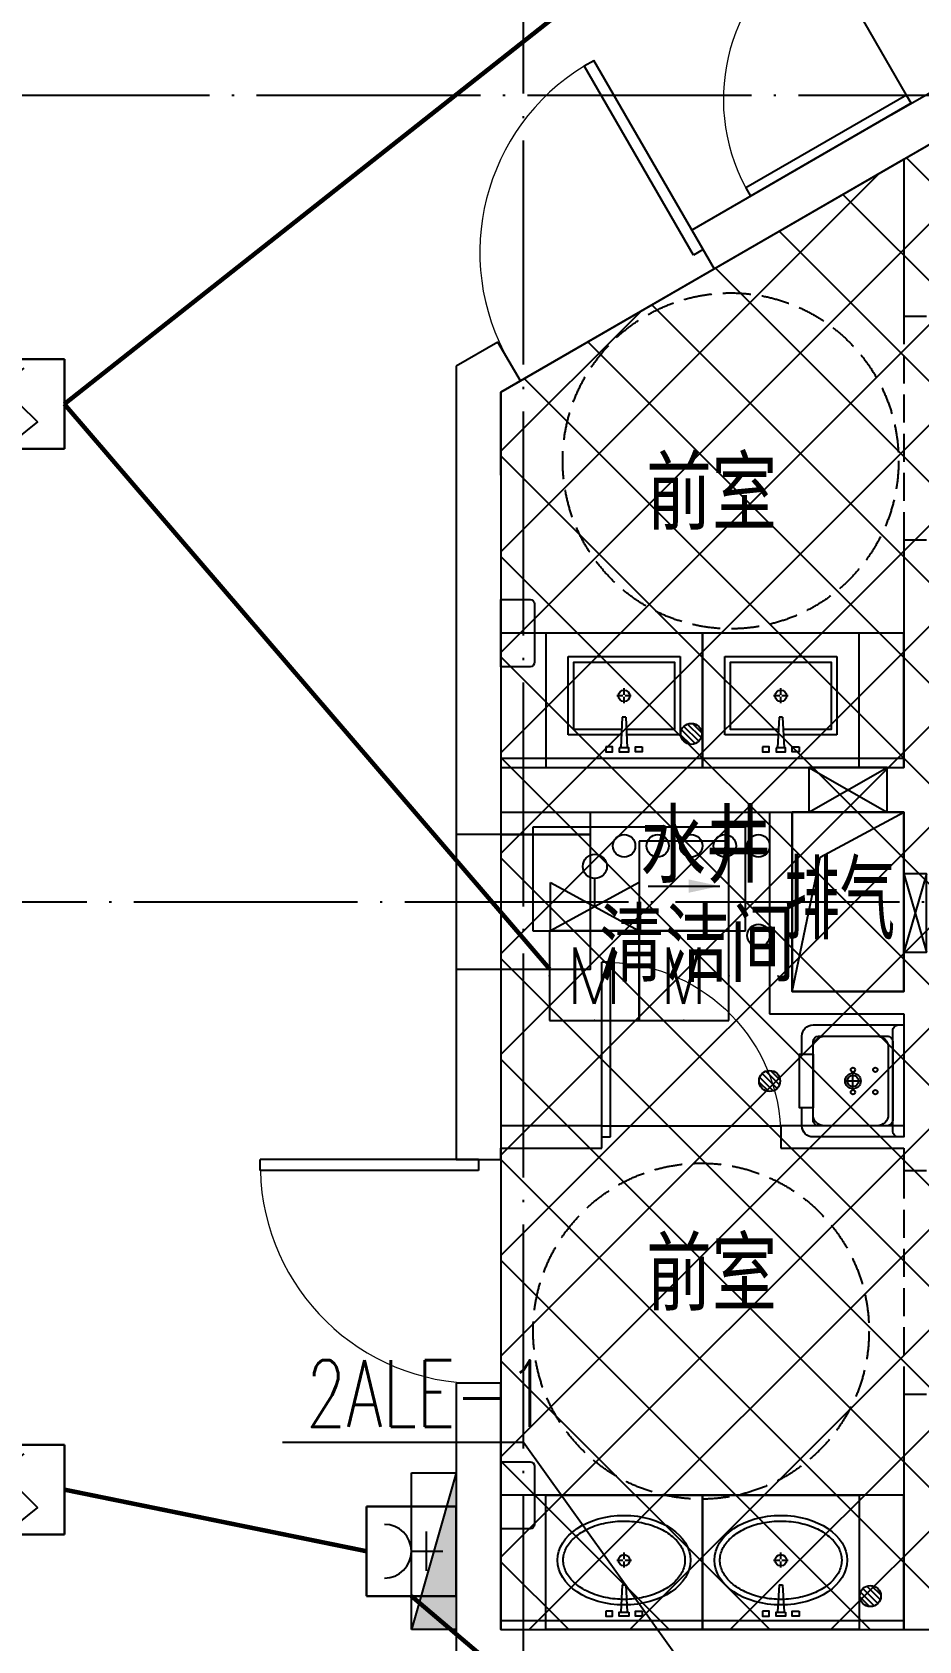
# Model space of a CAD drawing. Extents: x -1262219 to 73468, y -207485 to 163917.
# Drawn here: x -634069 to -630109, y 73500 to 80683 of the extents above; entities that cross this region are included whole.
import ezdxf
from ezdxf.enums import TextEntityAlignment as Align

# ---------------------------------------------------------------- set-up
doc = ezdxf.new("R2010")
doc.units = 0
doc.header["$LTSCALE"] = 500
doc.header["$MEASUREMENT"] = 0
for name, pattern in [('DASH', [0.35, 0.25, -0.1]), ('X-104 13#平面$0$DASH', [0.35, 0.25, -0.1]), ('X-104 13#平面$0$DOTE', [2.4200000000000004, 2, -0.2, 0.02, -0.2])]:
    doc.linetypes.add(name, pattern=pattern)
doc.layers.get('0').update_dxf_attribs({"linetype": 'CONTINUOUS'})
for name, color, linetype in [('DIM-箱柜', 3, 'CONTINUOUS'), ('EQUIP-消防', 3, 'CONTINUOUS'), ('WIRE-消防', 4, 'TG_FS'), ('WIRE-消防电源', 3, 'TG_FC'), ('X-104 13#平面$0$02-TEXT_房间', 7, 'CONTINUOUS'), ('X-104 13#平面$0$02-TEXT_标注', 130, 'CONTINUOUS'), ('X-104 13#平面$0$A-C_窗', 140, 'CONTINUOUS'), ('X-104 13#平面$0$A-C_门', 150, 'CONTINUOUS'), ('X-104 13#平面$0$A-I_卫-洁具', 241, 'CONTINUOUS'), ('X-104 13#平面$0$A-TECH_暖通', 6, 'CONTINUOUS'), ('X-104 13#平面$0$A-TECH_水', 3, 'CONTINUOUS'), ('X-104 13#平面$0$A-TECH_结构', 21, 'CONTINUOUS'), ('X-104 13#平面$0$A_AXIS-轴线', 36, 'X-104 13#平面$0$DOTE'), ('X-104 13#平面$0$A_STR-砌块墙', 121, 'CONTINUOUS'), ('X-104 13#平面$0$A_STR-砼柱', 51, 'CONTINUOUS'), ('X-104 13#平面$0$DOOR_FIRE', 220, 'CONTINUOUS'), ('X-104 13#平面$0$DUCT-加压送风管端线', 2, 'CONTINUOUS'), ('X-104 13#平面$0$VPIPE-中水', 122, 'X-104 13#平面$0$TG_Z'), ('X-104 13#平面$0$VPIPE-喷淋', 6, 'X-104 13#平面$0$TG_ZP'), ('X-104 13#平面$0$VPIPE-废水', 31, 'X-104 13#平面$0$TG_F'), ('X-104 13#平面$0$VPIPE-污水', 2, 'X-104 13#平面$0$TG_W'), ('X-104 13#平面$0$VPIPE-给水', 3, 'X-104 13#平面$0$TG_J'), ('X-104 13#平面$0$VPIPE-通气', 3, 'CONTINUOUS')]:
    doc.layers.add(name, color=color, linetype=linetype)
doc.layers.add('X-104 13#平面$0$04-不打印_辅助线', color=165, linetype='CONTINUOUS', plot=False)
doc.styles.add('_TCH_DIM', font='SIMPLEX', dxfattribs={"bigfont": 'GBCBIG'})
doc.styles.add('_TEL_DIM', font='SIMPLEX', dxfattribs={"width": 0.8, "height": 3.5, "bigfont": 'JD'})
doc.styles.add('TG_LINETYPE', font='SIMPLEX', dxfattribs={"width": 0.8, "height": 3, "bigfont": 'HZTXT'})
doc.styles.add('X-104 13#平面$0$_TCH_SPACE', font='STXIHEI.TTF', dxfattribs={"width": 0.75, "height": 5})
doc.styles.add('X-104 13#平面$0$Standard', font='ros1.shx', dxfattribs={"width": 0.75, "bigfont": 'jd.shx'})
doc.styles.add('X-104 13#平面$0$TG_LINETYPE', font='SIMPLEX', dxfattribs={"width": 0.8, "height": 3, "bigfont": 'HZTXT'})
doc.linetypes.add('TG_FC', pattern='A,2,-0.6,["FC",TG_LINETYPE,S=0.1,R=0,X=-0.5,Y=-0.15],0', length=2.6)
doc.linetypes.add('TG_FS', pattern='A,2,-0.6,["FS",TG_LINETYPE,S=0.1,R=0,X=-0.5,Y=-0.15],0', length=2.6)
doc.linetypes.add('X-104 13#平面$0$TG_F', pattern='A,2,-0.3,["F",X-104 13#平面$0$TG_LINETYPE,S=0.1,R=0,X=-0.23,Y=-0.15],0', length=2.3)
doc.linetypes.add('X-104 13#平面$0$TG_J', pattern='A,2,-0.3,["J",X-104 13#平面$0$TG_LINETYPE,S=0.1,R=0,X=-0.23,Y=-0.15],0', length=2.3)
doc.linetypes.add('X-104 13#平面$0$TG_W', pattern='A,2,-0.3,["W",X-104 13#平面$0$TG_LINETYPE,S=0.1,R=0,X=-0.28,Y=-0.15],0', length=2.3)
doc.linetypes.add('X-104 13#平面$0$TG_Z', pattern='A,2,-0.3,["Z",X-104 13#平面$0$TG_LINETYPE,S=0.1,R=0,X=-0.23,Y=-0.15],0', length=2.3)
doc.linetypes.add('X-104 13#平面$0$TG_ZP', pattern='A,5,-0.6,["ZP",X-104 13#平面$0$TG_LINETYPE,S=0.1,R=0,X=-0.52,Y=-0.15],0', length=5.6)

# ---------------------------------------------------------------- blocks, each defined once
blk = doc.blocks.new('X-104 13#平面$0$jhat')
for p, q in [((-395, -250.0000000000582), (-395, 249.9999999999418)), ((-395, 249.9999999999418), (-44.99999999994179, 249.9999999999418)), ((-44.99999999994179, 249.9999999999418), (-44.99999999994179, 11.73657725605881)), ((-219.9999999999418, 32.25599999987753), (-219.9999999999418, 5.03999999986263)), ((-124.8214514199644, 8.000000000058208), (11.68149024352897, 14.3899337601033)), ((-124.8214514199644, 7.999999999941792), (-124.8214514199644, -8.000000000058208)), ((11.68149024352897, 14.3899337601033), (11.68149024352897, -14.3899337601033)), ((-225.0399999999208, -1.164153218269348e-10), (-253.7679999999236, -1.164153218269348e-10)), ((-219.9999999999418, -5.040000000095461), (-219.9999999999418, -32.76000000012573)), ((-186.7359999999171, -1.164153218269348e-10), (-214.9599999999045, -1.164153218269348e-10)), ((-124.8214514199644, -8.000000000058208), (11.68149024352897, -14.3899337601033)), ((-44.99999999994179, -12.38077738613356), (-44.99999999994179, -250.0000000000582)), ((-44.99999999994179, -250.0000000000582), (-395, -250.0000000000582))]:
    blk.add_line(p, q)
at = {"color": 8}
blk.add_lwpolyline([(-69.99999999994179, -11.06304409715813), (-69.99999999994179, -225.0000000000582), (-370, -225.0000000000582), (-370, 224.9999999999418), (-69.99999999994179, 224.9999999999418), (-69.99999999994179, 10.56628493819153)], dxfattribs=at)
for points in [[(7.191454842337407, 81.35012003820157), (30, 81.35012003820157), (30, 51.35012003820157), (7.191454842337407, 51.35012003820157)], [(11.68149024352897, -21.35012003820157), (30, -21.35012003820157), (30, 21.35012003820157), (11.68149024352897, 21.35012003820157)], [(7.191454842337407, -81.35012003820157), (30, -81.35012003820157), (30, -51.35012003820157), (7.191454842337407, -51.35012003820157)]]:
    blk.add_lwpolyline(points, close=True)
at = {"ltscale": 1000, "const_width": 0.8399999999999999}
blk.add_lwpolyline([(-219.5799999999581, 0.1399999998975545, 0.9999999999999999), (-220.4199999999255, 0.1399999998975545, 0.9999999999999999)], format="xyb", close=True, dxfattribs=at)
blk.add_circle((-219.9999999999418, -1.164153218269348e-10), 25.2)
at = {"layer": 'X-104 13#平面$0$04-不打印_辅助线'}
blk.add_lwpolyline([(100.0000000001164, -350), (100.0000000000582, 350), (-499.9999999999418, 350), (-499.9999999998836, -350)], close=True, dxfattribs=at)
blk = doc.blocks.new('X-104 13#平面$0$轴网')
at = {"layer": 'X-104 13#平面$0$A_AXIS-轴线', "linetype": 'X-104 13#平面$0$DOTE'}
for p, q in [((48500, -7400.98603368341), (48500, 24620.25062679139)), ((60408.42140219617, 18000), (-2925.01551574981, 18000))]:
    blk.add_line(p, q, dxfattribs=at)
blk = doc.blocks.new('X-104 13#平面$0$meae')
for p, q in [((-215.039999999979, 0), (-243.7679999999818, 0)), ((-210, 5.039999999979045), (-210, 32.76000000000931)), ((-176.7359999999753, 0), (-204.9599999999627, 0)), ((-99.54815868195146, 8), (21.68149024352897, 14.3899337600451)), ((-99.54815868195146, -7.999999999941792), (-99.54815868195146, 8)), ((21.68149024352897, -14.3899337601033), (21.68149024352897, 14.3899337600451)), ((-210, -32.25599999999395), (-210, -5.039999999979045)), ((-99.54815868195146, -8.000000000058208), (21.68149024352897, -14.3899337601033))]:
    blk.add_line(p, q)
for points in [[(17.19145484233741, 81.35012003820157), (40, 81.35012003820157), (39.99999999994179, 51.35012003820157), (17.1914548422792, 51.35012003820157)], [(21.68149024352897, 21.35012003820157), (40, 21.35012003820157), (40, -21.35012003820157), (21.68149024352897, -21.35012003820157)], [(17.19145484233741, -81.35012003820157), (40, -81.35012003820157), (39.99999999994179, -51.35012003820157), (17.1914548422792, -51.35012003820157)]]:
    blk.add_lwpolyline(points, close=True)
at = {"const_width": 0.8399999999999999}
blk.add_lwpolyline([(-209.5800000000163, -0.1400000000139698, -0.9999999999999999), (-210.4199999999837, -0.1400000000139698, -0.9999999999999999)], format="xyb", close=True, dxfattribs=at)
blk.add_circle((-210, 0), 25.2)
blk.add_ellipse((-210, 0), major_axis=(0, -296.8388870928175), ratio=0.6737661697857759)
at = {"color": 8}
blk.add_open_spline([(-210, -271.838887092832), (-201.6286662275088, -271.838887092832), (-193.2556980797672, -270.8834744876949), (-176.5567826171755, -267.0318226981908), (-168.2292954665609, -264.1331208487391), (-151.7464247078751, -256.3412992825033), (-143.592075161112, -251.4461166422116), (-127.6688291439204, -239.6628589069005), (-119.9016611408442, -232.7743547918508), (-105.0053654383519, -217.100718463771), (-97.87740360945463, -208.3160983382841), (-84.50442564953119, -189.0367220979533), (-78.25994529254967, -178.5426552897552), (-66.86596525227651, -156.1005802754662), (-61.71665413689334, -144.1531549534993), (-52.68240508378949, -119.1104159536771), (-48.79751711455174, -106.0155586157343), (-42.41598126577446, -79.01830609660828), (-39.91934085072717, -65.11628590768669), (-36.39207964838715, -36.86706837144447), (-35.3614577781409, -22.5202054088586), (-34.79793056182098, 6.244822261855006), (-35.26502483320655, 20.66266644134885), (-37.68259151588427, 49.19399507466005), (-39.63306519814068, 63.30715293157846), (-44.95700291811954, 90.86129060061648), (-48.33046480413759, 104.3019146881416), (-56.39392556494568, 130.1611448710319), (-61.0838973345235, 142.5793309712317), (-71.62818411248736, 166.0733063118532), (-77.48238030000357, 177.1485642623738), (-90.15903716551838, 197.6798496269621), (-96.98112566315103, 207.1352148510632), (-111.3602107425686, 224.2113378457143), (-118.9163064261083, 231.8314545630128), (-134.510733252624, 245.1036245926516), (-142.547481424408, 250.7556368449004), (-158.868371842138, 260.0530890176306), (-167.1509793659789, 263.6999722997425), (-183.7976203592261, 269.0257272459567), (-192.162095878215, 270.7072330619558), (-208.8995512870024, 272.153067119536), (-217.2755150526064, 271.9185741905239), (-234.0031495776493, 269.526916392555), (-242.3573442720808, 267.3679324407713), (-258.9526960913208, 261.0731867576833), (-267.1936322519905, 256.9349128940958), (-283.3781850557425, 246.65468100406), (-291.3201072766096, 240.5117016318836), (-306.6623222918133, 226.2813428560039), (-314.0611830068519, 218.1942343084957), (-328.0653621423407, 200.2301868745126), (-334.6699371464783, 190.353927289194), (-346.859358667396, 169.044026111078), (-352.4439172392595, 157.6110181525), (-362.4072642970132, 133.476927122334), (-366.7859668953461, 120.7763437553076), (-374.1964356524404, 94.43610308453208), (-377.2281845823745, 80.79684587812517), (-381.8495765395346, 52.93462008907227), (-383.4392193020904, 38.71199739631265), (-385.1273327118251, 10.0537408667733), (-385.225804392132, -4.381569712015335), (-383.9285565786413, -33.08909023553133), (-382.5328362500295, -47.36097819061251), (-378.2902226594742, -75.36972922243876), (-375.4433290168527, -89.10625087702647), (-368.3874579074909, -115.6863969620317), (-364.1784936326439, -128.529630749661), (-354.5335200406262, -152.9902308470919), (-349.097582319926, -164.6071133053629), (-337.1786070214584, -186.3198765731067), (-330.6958189697471, -196.415140855941), (-316.9037533847149, -214.843760280055), (-309.5951420506462, -223.1764269854757), (-294.4000191528467, -237.9131964488188), (-286.5148495539906, -244.3169298697612), (-270.41386736813, -255.1213227973203), (-262.1997869724291, -259.5227866767091), (-245.6385630253353, -266.3373192788567), (-237.2919559226721, -268.7527736420161), (-222.6272707111784, -271.2949484957498), (-216.3134306632564, -271.838887092832), (-210, -271.838887092832)], degree=3, knots=[0, 0, 0, 0, 0.1541728099079682, 0.1541728099079682, 0.3083456198159364, 0.3083456198159364, 0.4625184297239047, 0.4625184297239047, 0.6166912396318729, 0.6166912396318729, 0.7708640495398411, 0.7708640495398411, 0.9250368594478093, 0.9250368594478093, 1.079209669355778, 1.079209669355778, 1.233382479263746, 1.233382479263746, 1.387555289171714, 1.387555289171714, 1.541728099079682, 1.541728099079682, 1.69590090898765, 1.69590090898765, 1.850073718895619, 1.850073718895619, 2.004246528803587, 2.004246528803587, 2.158419338711555, 2.158419338711555, 2.312592148619523, 2.312592148619523, 2.466764958527492, 2.466764958527492, 2.62093776843546, 2.62093776843546, 2.775110578343428, 2.775110578343428, 2.929283388251396, 2.929283388251396, 3.083456198159364, 3.083456198159364, 3.237629008067333, 3.237629008067333, 3.391801817975301, 3.391801817975301, 3.545974627883269, 3.545974627883269, 3.700147437791237, 3.700147437791237, 3.854320247699206, 3.854320247699206, 4.008493057607174, 4.008493057607174, 4.162665867515142, 4.162665867515142, 4.31683867742311, 4.31683867742311, 4.471011487331078, 4.471011487331078, 4.625184297239047, 4.625184297239047, 4.779357107147015, 4.779357107147015, 4.933529917054983, 4.933529917054983, 5.087702726962951, 5.087702726962951, 5.24187553687092, 5.24187553687092, 5.396048346778888, 5.396048346778888, 5.550221156686856, 5.550221156686856, 5.704393966594824, 5.704393966594824, 5.858566776502792, 5.858566776502792, 6.012739586410761, 6.012739586410761, 6.166912396318729, 6.166912396318729, 6.283185307179586, 6.283185307179586, 6.283185307179586, 6.283185307179586], dxfattribs=at)
at = {"layer": 'X-104 13#平面$0$04-不打印_辅助线'}
blk.add_lwpolyline([(-499.9999999998836, -349.9999999999418), (-499.9999999998836, 350.0000000000582), (100.0000000001164, 350.0000000000582), (100.0000000001164, -349.9999999999418)], close=True, dxfattribs=at)
blk = doc.blocks.new('X-104 13#平面$0$hgfd')
at = {"color": 8}
for p, q in [((-38.49999971458601, 228.000000048185), (38.50000028541399, 227.9999999518077)), ((3.335953806526959e-07, 266.5000000000036), (2.372253220528364e-07, 189.5000000000036))]:
    blk.add_line(p, q, dxfattribs=at)
for points in [[(250, -3.504792402964085e-07), (-249.9999999999927, 3.504792402964085e-07), (-249.9999994917889, 406.0000003504792, -0.4142135623732199), (-199.9999994292011, 456.0000002878987), (-119.9999994292084, 456.0000001877597), (-119.9999994166865, 466.000000187767), (120.0000005833208, 465.9999998122548), (120.0000005708062, 455.9999998122548), (200.000000570777, 455.9999997121158, -0.414213562372991), (250.0000005081893, 405.9999996495353)], [(175.000000062566, 49.99999974339516), (-174.9999999374049, 50.00000025659756, -0.4142135623730927), (-199.9999999061183, 75.00000028789145), (-199.9999995230974, 381.0000002878987, -0.414213562373095), (-174.9999994917962, 406.0000002565976), (175.0000005082111, 405.9999997434024, -0.4142135623731322), (200.0000004769245, 380.9999997121085), (200.0000000938744, 74.99999971210127, -0.4142135623730573)], [(250, -3.504792402964085e-07), (-249.9999999999927, 3.504792402964085e-07), (-249.9999999686988, 25.00000035048652, -0.4142135623730971), (-224.9999999373977, 50.00000031918535), (225.0000000625878, 49.99999968082193, -0.4142135623730932), (250.0000000313012, 24.99999964952804)]]:
    blk.add_lwpolyline(points, format="xyb", close=True)
blk.add_lwpolyline([(120.0000005708062, 455.9999998122548), (200.000000570777, 455.9999997121158, -0.414213562373095), (250.0000005081893, 405.9999996495353), (250, -3.504792402964085e-07), (-249.9999999999927, 3.504792402964085e-07), (-249.9999994917889, 406.0000003504792, -0.4142135623730929), (-199.9999994292011, 456.0000002878987), (-119.9999994292084, 456.0000001877597)], format="xyb")
blk.add_lwpolyline([(120.0000005082184, 405.9999998122476), (-119.9999994917889, 406.0000001877524), (-119.9999994166865, 466.000000187767), (120.0000005833208, 465.9999998122548)], close=True)
blk.add_lwpolyline([(150.0000000876389, 69.99999977469633), (-149.9999999123756, 70.00000022531094, -0.4142135623730976), (-199.9999998497879, 120.0000002878915), (-199.9999995543913, 356.0000002878842, -0.414213562373095), (-149.9999994918035, 406.0000002253037), (150.0000005081965, 405.9999997746963, -0.414213562373095), (200.0000004456087, 355.9999997121085), (200.0000001502194, 119.9999997121231, -0.4142135623731096)], format="xyb", close=True, dxfattribs=at)
for centre, radius in [((-49.99999971457146, 228.0000000625914), 10), ((2.854139893315732e-07, 228.0000000000036), 35), ((50.00000028542127, 227.9999999374159), 10), ((-49.99999983975431, 128.0000000625841), 10), ((50.00000016025297, 127.9999999374159), 10)]:
    blk.add_circle(centre, radius)
blk.add_circle((2.854139893315732e-07, 228.0000000000036), 25, dxfattribs=at)
blk = doc.blocks.new('X-104 13#平面$0$$TwtSys$00000434')
for p, q in [((-0.5, 0.5), (-0.5, -0.5)), ((-0.5, -0.5), (0.5, 0.5)), ((0.5, 0.5), (-0.5, 0.5)), ((0.5, -0.5), (0.5, 0.5)), ((-0.5, -0.5), (0.5, -0.5))]:
    blk.add_line(p, q)
blk.add_solid([(0.5, -0.5), (0.5, 0.5), (-0.5, -0.5)])
blk = doc.blocks.new('X-104 13#平面$0$A$C55540B70')
at = {"layer": 'X-104 13#平面$0$A-TECH_水', "xscale": -700, "yscale": 200, "zscale": 700, "rotation": 89.99999999999999}
blk.add_blockref('X-104 13#平面$0$$TwtSys$00000434', (-9399.999999994005, 73899.99999999965), dxfattribs=at)
blk = doc.blocks.new('X-104 13#平面$0$A$C01FB6D00')
at = {"layer": 'X-104 13#平面$0$VPIPE-中水', "linetype": 'Continuous'}
blk.add_circle((600.0000000065556, 599.9999999996217), 50, dxfattribs=at)
at = {"layer": 'X-104 13#平面$0$VPIPE-喷淋', "linetype": 'Continuous'}
blk.add_circle((1050.000000006556, 199.9999999996217), 50, dxfattribs=at)
at = {"layer": 'X-104 13#平面$0$VPIPE-废水', "linetype": 'Continuous'}
blk.add_circle((750.0000000065556, 599.9999999996217), 50, dxfattribs=at)
at = {"layer": 'X-104 13#平面$0$VPIPE-污水', "linetype": 'Continuous'}
blk.add_circle((1050.000000006556, 599.9999999996217), 50, dxfattribs=at)
at = {"layer": 'X-104 13#平面$0$VPIPE-给水', "linetype": 'Continuous'}
blk.add_circle((450.0000000065556, 599.9999999996217), 50, dxfattribs=at)
at = {"layer": 'X-104 13#平面$0$VPIPE-通气', "linetype": 'Continuous'}
blk.add_circle((900.0000000065556, 599.9999999996217), 50, dxfattribs=at)
blk = doc.blocks.new('*U85')
blk.add_lwpolyline([(200.000000000211, 0), (200.000000000211, 350.0000000002182), (0, 350.0000000002182), (0, 0), (200.000000000211, 0), (0, 350.0000000002182), (0, 0), (200.000000000211, 350.0000000002182)])
blk = doc.blocks.new('*U86')
blk.add_lwpolyline([(100.000000000211, 0), (100.000000000211, 350.0000000002181), (0, 350.0000000002181), (0, 0), (100.000000000211, 0), (0, 350.0000000002181), (0, 0), (100.000000000211, 350.0000000002181)])
blk = doc.blocks.new('X-104 13#平面$0$$DorLib2D$00000001')
for p, q in [((0.45, 0.9750000000000001), (0.5000000000000002, 0.9750000000000001)), ((0.45, 0), (0.45, 0.9750000000000001)), ((0.5, 0), (0.5, 0.9750000000000001)), ((0.5, 0), (0.45, 0))]:
    blk.add_line(p, q)
at = {"lineweight": 13}
blk.add_arc((0.475, 0), 0.975, 91.4692835813538, 180, dxfattribs=at)
blk = doc.blocks.new('X-104 13#平面$0$$DorLib2D$00000002')
for p, q in [((-0.5, -5.684341886080802e-17), (-0.5000000000000007, 0.4875)), ((-0.4750000000000007, 0.4875), (-0.5000000000000007, 0.4875)), ((-0.475, -2.842170943040401e-17), (-0.4750000000000007, 0.4875)), ((0.475, -2.842170943040401e-17), (0.4750000000000007, 0.4875)), ((0.4750000000000007, 0.4875), (0.5000000000000007, 0.4875)), ((0.5, -5.684341886080802e-17), (0.5000000000000007, 0.4875)), ((-0.5, -5.684341886080802e-17), (-0.475, -2.842170943040401e-17)), ((0.5, -5.684341886080802e-17), (0.475, -2.842170943040401e-17))]:
    blk.add_line(p, q)
at = {"lineweight": 13}
for centre, start, end in [((-0.4875, -4.263256414560601e-17), 0, 88.53071641864632), ((0.4875, -4.263256414560601e-17), 91.4692835813537, 180)]:
    blk.add_arc(centre, 0.4875, start, end, dxfattribs=at)
blk = doc.blocks.new('_FZHK')
blk.add_lwpolyline([(-0.5, -0.5), (0.5, -0.5), (0.5, 0.5), (-0.5, 0.5)], close=True)
blk = doc.blocks.new('X-104 13#平面$0$$TwtSys$00000141')
for p, q in [((-94.19606303561523, 7.672111694559135), (-10.08309029082739, 91.78508443935061)), ((-94.19606303561523, 7.672111694559135), (-10.08309029082739, 91.78508443935061)), ((-87.21916889109707, -35.05448014085778), (35.05448014085778, 87.21916889110071)), ((-87.21916889109707, -35.05448014085778), (35.05448014085778, 87.21916889110071)), ((-66.46803743153214, -66.46803743153941), (66.46803743153214, 66.46803743153214)), ((-66.46803743153214, -66.46803743153578), (66.46803743153214, 66.46803743153214)), ((-32.35611368903483, -87.061266563549), (87.58274635417911, 32.87759347966494)), ((-32.35611368903483, -87.061266563549), (87.58274635417911, 32.87759347966858)), ((11.43110768805855, -92.25951895252001), (92.2594807012465, -11.43114593933933)), ((11.43110768805855, -92.25951895252001), (92.2594807012465, -11.43114593933933))]:
    blk.add_line(p, q)
blk.add_circle((0, 0), 94)
blk.add_circle((0, 0), 94)
blk = doc.blocks.new('X-104 13#平面')
at = {"layer": 'X-104 13#平面$0$04-不打印_辅助线'}
h = blk.add_hatch(dxfattribs=at)
h.set_pattern_fill('ANSI37', color=256, scale=200)
h.set_pattern_definition([(45, (0, 0), (-224.5064030267288, 224.5064030267288), []), (135, (0, 0), (-224.5064030267288, -224.5064030267288), [])])
h.paths.add_polyline_path([(53300.00000000073, 80349.99999999996), (50605.51287257519, 80349.99999999996), (48400.00000000633, 79076.64654932242), (48400.00000000681, 73549.99999999949), (53300.00000000646, 73549.99999999997)])
at = {"color": 1}
for p, q in [((48400.00000000656, 77399.99999999977), (50200.00000000664, 77399.99999999977)), ((48400.00000000656, 77199.99999999977), (50200.00000000664, 77199.99999999977))]:
    blk.add_line(p, q, dxfattribs=at)
blk.add_lwpolyline([(48867.05855677749, 82731.31888181315), (50231.81776327759, 80363.03779655472)])
blk.add_lwpolyline([(48400.00000000652, 78705.14176293614), (48400.00000000652, 79076.59228368202)], dxfattribs=at)
for points in [[(49700.00000000668, 77199.99999999914), (50200.00000000647, 77199.99999999914), (50200.00000000647, 76399.99999999914), (49700.00000000668, 76399.99999999914)], [(49700.00000000668, 77199.99999999914), (50200.0000000067, 77199.99999999914), (50200.0000000067, 76399.99999999926), (49700.00000000668, 76399.99999999926)]]:
    blk.add_lwpolyline(points, close=True)
at = {"layer": 'X-104 13#平面$0$04-不打印_辅助线'}
blk.add_lwpolyline([(53300.00000000073, 80349.99999999996), (50605.51287257519, 80349.99999999996), (48400.00000000633, 79076.64654932242), (48400.00000000681, 73549.99999999949), (53300.00000000646, 73549.99999999997)], close=True, dxfattribs=at)
at = {"layer": 'X-104 13#平面$0$A-C_窗', "linetype": 'DASH'}
for p, q in [((50200.00000000654, 79414.99999999968), (50200.00000000654, 78414.99999999968)), ((50200.00000000654, 75599.99999999959), (50200.00000000654, 74599.99999999959))]:
    blk.add_line(p, q, dxfattribs=at)
at = {"layer": 'X-104 13#平面$0$A-C_门'}
for p, q in [((48486.6025403849, 79126.64654932232), (49352.62794416934, 79626.64654932232)), ((48850.00000000666, 75799.99999999959), (49650.00000000666, 75799.99999999959)), ((48400.00000000652, 75649.9999999997), (48400.00000000652, 74649.9999999997))]:
    blk.add_line(p, q, dxfattribs=at)
at = {"layer": 'X-104 13#平面$0$A-I_卫-洁具', "ltscale": 0.1}
for p, q in [((49300.00000000654, 77399.99999999965), (49300.00000000654, 77999.99999999985)), ((49300.00000000648, 74149.99999999972), (49300.00000000648, 73549.99999999972))]:
    blk.add_line(p, q, dxfattribs=at)
for points in [[(48400.0000000065, 77849.99999999983), (48400.0000000065, 78149.99999999983), (48530.0000000065, 78149.99999999983, -0.414213562373095), (48550.0000000065, 78129.99999999983), (48550.0000000065, 77869.99999999983, -0.414213562373095), (48530.0000000065, 77849.99999999983)], [(48400.00000000639, 73999.99999999967), (48400.00000000639, 74299.99999999967), (48530.00000000639, 74299.99999999967, -0.414213562373095), (48550.00000000639, 74279.99999999967), (48550.00000000639, 74019.99999999967, -0.414213562373095), (48530.00000000639, 73999.99999999967)]]:
    blk.add_lwpolyline(points, format="xyb", close=True, dxfattribs=at)
for points in [[(48400.0000000065, 77399.99999999983), (50200.00000000642, 77399.99999999978), (50200.00000000659, 77999.9999999999), (48400.0000000065, 77999.99999999983)], [(48400.0000000065, 77399.99999999983), (50200.00000000673, 77399.99999999948), (50200.00000000673, 77439.99999999948), (48400.0000000065, 77439.99999999983)], [(48400.00000000639, 73549.99999999967), (50200.0000000064, 73549.99999999967), (50200.00000000658, 74149.99999999978), (48400.00000000639, 74149.99999999967)], [(48400.00000000681, 73549.99999999949), (50200.00000000704, 73549.99999999914), (50200.00000000704, 73589.99999999914), (48400.00000000681, 73589.99999999949)]]:
    blk.add_lwpolyline(points, close=True, dxfattribs=at)
at = {"layer": 'X-104 13#平面$0$A-I_卫-洁具', "linetype": 'X-104 13#平面$0$DASH'}
for centre in [(49425.85479222838, 78769.07913205255), (49293.84215124691, 74882.68895853072)]:
    blk.add_circle(centre, 750, dxfattribs=at)
at = {"layer": 'X-104 13#平面$0$A-TECH_结构'}
for p, q in [((50200.00000000647, 77199.99999999914), (49700.00000000668, 77199.99999999914)), ((49700.00000000668, 77199.99999999914), (49700.00000000668, 76399.99999999914)), ((50200.00000000647, 76399.99999999914), (50200.00000000647, 77199.99999999914)), ((49700.00000000668, 76399.99999999914), (50200.00000000647, 76399.99999999914))]:
    blk.add_line(p, q, dxfattribs=at)
at = {"layer": 'X-104 13#平面$0$A_AXIS-轴线', "linetype": 'X-104 13#平面$0$DOTE'}
blk.add_line((39500, 76800.00000000007), (60408.42140219617, 76800.00000000009), dxfattribs=at)
at = {"layer": 'X-104 13#平面$0$A_STR-砌块墙'}
for p, q in [((50146.19579027983, 80315.75326657029), (50319.40087103734, 80415.75326656947)), ((50146.19579027983, 80315.75326657029), (49252.62794416906, 79799.85163007899)), ((49352.62794416895, 79626.6465493223), (50200.00000000652, 80115.87703386387)), ((50200.00000000652, 80115.87703386387), (50200.00000000672, 79415)), ((49252.62794416906, 79799.85163007899), (49352.62794416895, 79626.6465493223)), ((50200.00000000672, 79415), (50300.00000000665, 79415)), ((48386.60254038515, 79299.85163007927), (48200.00000000651, 79192.11660316025)), ((48486.60254038503, 79126.6465493226), (48386.60254038515, 79299.85163007927)), ((48200.00000000651, 79192.11660316025), (48200.00000000652, 77299.99999999971)), ((48400.00000000633, 79076.64654932242), (48486.60254038503, 79126.6465493226)), ((48400.00000000633, 79076.64654932242), (48400.00000000632, 77399.99999999904)), ((50300.00000000665, 78415), (50200.00000000672, 78415)), ((50200.00000000672, 78415), (50200.00000000654, 78299.9999999997)), ((50200.00000000654, 78299.9999999997), (50200.00000000642, 77399.99999999985)), ((48400.00000000632, 77399.99999999904), (48800.00000000652, 77399.99999999971)), ((48800.00000000652, 77399.99999999971), (49650.00000000653, 77399.99999999971)), ((49650.00000000653, 77399.99999999971), (50200.00000000642, 77399.99999999985)), ((48200.00000000652, 77299.99999999971), (48200.00000000595, 77100)), ((48800.00000000652, 77099.99999999971), (48800.00000000652, 77199.99999999971)), ((48800.00000000652, 77199.99999999971), (49600.00000000667, 77199.9999999998)), ((49600.00000000667, 77199.9999999998), (49600.00000000668, 76300)), ((49700.00000000668, 77199.99999999914), (49700.00000000668, 76399.99999999927)), ((49700.00000000668, 77199.99999999914), (50200.0000000067, 77199.99999999914)), ((50200.0000000067, 77199.99999999914), (50200.0000000067, 76399.99999999926)), ((48400.000000006, 77099.99999999904), (48800.00000000652, 77099.99999999971)), ((48200.0000000067, 76500), (48200.00000000652, 75699.9999999996)), ((48400.00000000674, 76500), (48400.00000000666, 75799.99999999964)), ((49700.00000000668, 76399.99999999927), (50200.0000000067, 76399.99999999926)), ((49600.00000000668, 76300), (50200.00000000605, 76300)), ((50200.00000000605, 76300), (50200.00000000654, 75999.99999999962)), ((50200.00000000654, 75999.99999999962), (50200.00000000626, 75799.99999999965)), ((48850.00000000715, 75799.99999999949), (48400.00000000666, 75799.99999999964)), ((48850.00000000715, 75699.99999999919), (48850.00000000715, 75799.99999999949)), ((50200.00000000626, 75799.99999999965), (49650.00000000715, 75799.9999999995)), ((49650.00000000715, 75799.9999999995), (49650.00000000715, 75699.99999999917)), ((48200.00000000652, 75699.9999999996), (48200.00000000642, 75649.9999999994)), ((48200.00000000642, 75649.9999999994), (48400.00000000634, 75649.9999999994)), ((48400.00000000643, 75699.99999999942), (48850.00000000715, 75699.99999999919)), ((48400.00000000634, 75649.9999999994), (48400.00000000643, 75699.99999999942)), ((49650.00000000715, 75699.99999999917), (50200.00000000688, 75699.9999999994)), ((50200.00000000688, 75699.9999999994), (50200.00000000694, 75600)), ((50200.00000000694, 75600), (50300.0000000065, 75600)), ((48400.00000000634, 74649.9999999994), (48200.00000000642, 74649.9999999994)), ((48200.00000000642, 74649.9999999994), (48200.00000000652, 73449.99999999971)), ((48400.00000000643, 73549.99999999968), (48400.00000000634, 74649.9999999994)), ((50300.00000000648, 74599.9999999988), (50200.00000000666, 74599.9999999988)), ((50200.00000000666, 74599.9999999988), (50200.00000000654, 74449.99999999962)), ((50200.00000000654, 74449.99999999962), (50200.00000000629, 73549.99999999967)), ((48400.00000000643, 73549.99999999968), (50200.00000000629, 73549.99999999967))]:
    blk.add_line(p, q, dxfattribs=at)
at = {"layer": 'X-104 13#平面$0$DUCT-加压送风管端线'}
for p, q in [((49825.00000000663, 76999.99999999914), (50200.00000000647, 77199.99999999914)), ((49700.00000000668, 76399.99999999914), (49825.00000000663, 76999.99999999914))]:
    blk.add_line(p, q, dxfattribs=at)
for name, p in [('X-104 13#平面$0$A$C55540B70', (57499.99999999962, 1.818989403545856e-12)), ('X-104 13#平面$0$轴网', (0, 62400)), ('X-104 13#平面$0$A$C01FB6D00', (48500, 76450.00000000007))]:
    blk.add_blockref(name, p)
at = {"layer": 'X-104 13#平面$0$A-C_门', "zscale": 200}
for p, xscale, yscale, rotation in [((48869.61524227712, 79463.24908970077), 1000, 1000, 30.00000000000028), ((48300.00000000652, 75149.9999999997), -1000, -1000, 270)]:
    blk.add_blockref('X-104 13#平面$0$$DorLib2D$00000001', p, dxfattribs=dict(at, xscale=xscale, yscale=yscale, rotation=rotation))
at = {"layer": 'X-104 13#平面$0$A-C_门', "xscale": -800, "yscale": 800, "zscale": 100}
blk.add_blockref('X-104 13#平面$0$$DorLib2D$00000001', (49250.00000000666, 75749.99999999959), dxfattribs=at)
at = {"layer": 'X-104 13#平面$0$A-I_卫-洁具', "ltscale": 0.1}
for name, p, rotation in [('X-104 13#平面$0$jhat', (48950.00000000654, 77499.99999999997), 270), ('X-104 13#平面$0$jhat', (49650.00000000654, 77500.00000000003), 270), ('X-104 13#平面$0$hgfd', (50199.99999962845, 76000), 89.9999999936968), ('X-104 13#平面$0$meae', (48950.00000000642, 73649.99999999984), 270), ('X-104 13#平面$0$meae', (49650.00000000642, 73649.99999999984), 270)]:
    blk.add_blockref(name, p, dxfattribs=dict(at, rotation=rotation))
at = {"layer": 'X-104 13#平面$0$A-TECH_暖通'}
for name, p, rotation in [('*U85', (49775.00000000619, 77399.99999999955), 270), ('*U86', (50300.00000000666, 76924.99999999921), 180)]:
    blk.add_blockref(name, p, dxfattribs=dict(at, rotation=rotation))
at = {"layer": 'X-104 13#平面$0$A-TECH_水', "xscale": 0.5, "yscale": 0.5, "zscale": 0.5}
for p, rotation in [((49249.99989371863, 77549.99999999983), 90), ((49599.99989334081, 75999.99999999972), 270), ((50049.99989371895, 73699.99999999965), 90)]:
    blk.add_blockref('X-104 13#平面$0$$TwtSys$00000141', p, dxfattribs=dict(at, rotation=rotation))
at = {"layer": 'X-104 13#平面$0$A_STR-砼柱', "xscale": 600, "yscale": 600, "zscale": 600}
blk.add_blockref('_FZHK', (48500.00000000652, 76799.99999999984), dxfattribs=at)
at = {"layer": 'X-104 13#平面$0$DOOR_FIRE', "xscale": -1700, "yscale": -1700, "zscale": 200, "rotation": 299.9999999999999}
blk.add_blockref('X-104 13#平面$0$$DorLib2D$00000002', (49807.79847138855, 81101.87461603532), dxfattribs=at)
at = {"layer": 'X-104 13#平面$0$02-TEXT_房间', "style": 'X-104 13#平面$0$_TCH_SPACE', "width": 0.75}
for s, p in [('前室', (49049.3240874929, 78491.08175019242)), ('水井', (49022.71863107707, 76916.08695126069)), ('清洁间', (48837.80162751524, 76473.74008205926)), ('前室', (49049.3240874929, 75004.3530726486))]:
    blk.add_text(s, height=285.4257641921404, dxfattribs=at).set_placement(p)
at = {"layer": 'X-104 13#平面$0$02-TEXT_标注', "style": 'X-104 13#平面$0$Standard', "width": 0.75}
blk.add_text('排气', height=347.2868217054263, dxfattribs=at).set_placement((49666.13808756601, 76631.86780450982))
blk = doc.blocks.new('$equip_U$00000201(HT0787)')
at = {"color": 3}
for p, q in [((0.5, 0.5), (-0.5, 0.5)), ((-0.5, 0.5), (-0.5, -0.5)), ((-0.1999999999970896, 0.2000000000007276), (0.05000000000291038, 0.4000000000014552)), ((0.5, -0.5), (0.5, 0.5)), ((0, 0), (-0.1999999999970896, 0.2000000000007276)), ((0, 0), (0.2000000000043656, -0.2000000000007276)), ((0.2000000000043656, -0.2000000000007276), (-0.04999999999563443, -0.4000000000014552)), ((-0.5, -0.5), (0.5, -0.5))]:
    blk.add_line(p, q, dxfattribs=at)
for points, const_width in [([(-0.5, 0.5), (0.5, 0.5)], 0.025), ([(-0.5, -0.5), (-0.5, 0.5)], 0.025), ([(0.05000000000291038, 0.4000000000014552), (-0.1999999999970896, 0.2000000000007276), (0.2000000000043656, -0.2000000000007276), (-0.04999999999563443, -0.4000000000014552)], 0.0125), ([(0.5, 0.5), (0.5, -0.5)], 0.025), ([(0.5, -0.5), (-0.5, -0.5)], 0.025)]:
    blk.add_lwpolyline(points, dxfattribs=dict(at, const_width=const_width))
blk.add_lwpolyline([(0.5, 0.5), (0.5, -0.5)], dxfattribs=at)
for p in [(0, 0.5), (-0.5, 0), (0.5, 0), (0, -0.5)]:
    blk.add_point(p)
at = {"color": 7, "style": '_TEL_DIM', "flags": 1}
blk.add_attdef('A', text='', height=2.5e-05, dxfattribs=at).set_placement((0, 0), align=Align.MIDDLE_CENTER)
blk = doc.blocks.new('$equip_U$00000278(HT0787)')
at = {"color": 3}
for p, q in [((-0.499999999992724, 1.000000000003638), (-0.499999999992724, 3.637978807091713e-12)), ((0.500000000007276, 1.000000000003638), (-0.499999999992724, 1.000000000003638)), ((0.500000000007276, 3.637978807091713e-12), (0.500000000007276, 1.000000000003638)), ((-0.499999999992724, 3.637978807091713e-12), (0.500000000007276, 3.637978807091713e-12))]:
    blk.add_line(p, q, dxfattribs=at)
for p, q in [((7.275957614183426e-12, 0.500000000003638), (7.275957614183426e-12, 0.1500000000050932)), ((-0.2185336870825267, 0.3306395092622552), (0.2221149462639005, 0.3306395092622552))]:
    blk.add_line(p, q)
at = {"color": 3, "const_width": 0.025}
for points in [[(-0.499999999992724, 3.637978807091713e-12), (-0.499999999992724, 1.000000000003638)], [(-0.499999999992724, 1.000000000003638), (0.500000000007276, 1.000000000003638)], [(0.500000000007276, 1.000000000003638), (0.500000000007276, 3.637978807091713e-12)], [(0.500000000007276, 3.637978807091713e-12), (-0.499999999992724, 3.637978807091713e-12)]]:
    blk.add_lwpolyline(points, dxfattribs=at)
blk.add_arc((7.275957614183426e-12, 0.7999999999992724), 0.3, 180, 0)
for p in [(7.275957614183426e-12, 1.000000000003638), (-0.499999999992724, 0.500000000003638), (0.500000000007276, 0.500000000003638), (7.275957614183426e-12, 3.637978807091713e-12)]:
    blk.add_point(p)
at = {"color": 7, "style": '_TEL_DIM', "flags": 1}
for tag in ['REMARK', 'A']:
    blk.add_attdef(tag, text='', height=2.5e-05, dxfattribs=at).set_placement((7.275957614183426e-12, 3.637978807091713e-12), align=Align.MIDDLE_CENTER)
blk = doc.blocks.new('$equip_U$00000156(HT0787)')
at = {"color": 3}
for p, q in [((1.000000000007276, 1), (7.275957614183426e-12, 1)), ((7.275957614183426e-12, 1), (7.275957614183426e-12, 0)), ((1.000000000007276, 0), (1.000000000007276, 1)), ((7.275957614183426e-12, 0), (-0.999999999992724, 0)), ((-0.999999999992724, 0), (-0.999999999992724, -1)), ((7.275957614183426e-12, 0), (1.000000000007276, 0)), ((1.000000000007276, 0), (7.275957614183426e-12, 0)), ((7.275957614183426e-12, 0), (7.275957614183426e-12, -1)), ((7.275957614183426e-12, -1), (7.275957614183426e-12, 0)), ((1.000000000007276, -1), (1.000000000007276, 0)), ((-0.999999999992724, -1), (7.275957614183426e-12, -1)), ((7.275957614183426e-12, -1), (1.000000000007276, -1))]:
    blk.add_line(p, q, dxfattribs=at)
at = {"color": 3, "linetype": 'Continuous'}
for p, q in [((-0.9899999996559927, 0), (-0.9899999996559927, 0.5399999999790452)), ((-0.9899999996559927, 0.5399999999790452), (7.275957614183426e-12, 0)), ((7.275957614183426e-12, 0.5399999999790452), (-0.9899999996559927, 0)), ((-0.4949999998279964, 0.2699999999367719), (-0.4949999998279964, 0.5850000000209548)), ((7.275957614183426e-12, 0.5399999999790452), (7.275957614183426e-12, 0))]:
    blk.add_line(p, q, dxfattribs=at)
at = {"color": 7}
blk.add_line((0.1000000000058208, 0.5), (0.9000000000087311, 0.5), dxfattribs=at)
at = {"color": 4, "linetype": 'DASH'}
blk.add_lwpolyline([(-1.188190429682436, 0), (1.188190429689712, 0), (1.188190429689712, 1.159268458666702), (-1.188190429682436, 1.159268458666702)], close=True, dxfattribs=at)
at = {"color": 3}
blk.add_lwpolyline([(-0.999999999992724, 0), (1.000000000007276, 0), (1.000000000007276, 0), (-0.999999999992724, 0)], close=True, dxfattribs=at)
at = {"color": 3, "linetype": 'Continuous'}
blk.add_circle((-0.4949999998279964, 0.7199999999374995), 0.135000000000027, dxfattribs=at)
for p in [(-0.9899999996559927, 0), (1.000000000007276, 0), (-0.999999999992724, -0.5), (1.000000000007276, -0.5), (-0.499999999992724, -1), (7.275957614183426e-12, -1), (0.500000000007276, -1)]:
    blk.add_point(p)
at = {"color": 7}
blk.add_solid([(0.9000000000087311, 0.5), (0.5507724735798547, 0.5747556329333747), (0.5507724735798547, 0.4252443598579703)], dxfattribs=at)
at = {"color": 7, "style": '_TEL_DIM', "flags": 1}
blk.add_attdef('A', text='', height=2.5e-05, dxfattribs=at).set_placement((7.275957614183426e-12, 0), align=Align.MIDDLE_CENTER)
at = {"color": 7, "style": '_TEL_DIM'}
blk.add_attdef('$TEXT$', text='', height=0.6274986617121308, dxfattribs=at).set_placement((-0.5033709543495206, -0.4997986706202937), align=Align.MIDDLE_CENTER)
at = {"color": 3, "style": '_TEL_DIM', "width": 0.8}
blk.add_attdef('M', text='', height=0.6274986617121308, dxfattribs=at).set_placement((0.4966290456504794, -0.4997986706202937), align=Align.MIDDLE_CENTER)

msp = doc.modelspace()

# ---------------------------------------------------------------- linework, layer by layer
at = {"layer": 'DIM-箱柜'}
for p, q in [((-631875.1516010585, 74385.27617042267), (-632950.531840613, 74385.27617042267)), ((-631029.1061282287, 73205.94714039503), (-631875.1516010585, 74385.27617042267))]:
    msp.add_line(p, q, dxfattribs=at)
at = {"layer": 'WIRE-消防', "const_width": 20}
for points in [[(-633925.1517977662, 79022.70919907166), (-629825.1515474031, 82259.53610641816)], [(-633925.1517977662, 79022.70919907166), (-631757.7552865132, 76499.99999999984)]]:
    msp.add_lwpolyline(points, dxfattribs=at)
at = {"layer": 'WIRE-消防电源', "const_width": 20}
for points in [[(-632575.1516010601, 73900.00000000256), (-633925.1517977662, 74175.20067871711)], [(-631821.5855578366, 73229.99999999926), (-632375.1516010601, 73700.00000000256)]]:
    msp.add_lwpolyline(points, dxfattribs=at)

# ---------------------------------------------------------------- block references
msp.add_blockref('X-104 13#平面', (-680375.151601065, 0))
at = {"layer": 'EQUIP-消防', "xscale": 400, "yscale": 400, "zscale": 400}
for p in [(-634125.1517977662, 79022.70919907166), (-634125.1517977662, 74175.20067871711)]:
    msp.add_blockref('$equip_U$00000201(HT0787)', p, dxfattribs=at)
msp.add_blockref('$equip_U$00000156(HT0787)', (-631357.7552865162, 76670.26422604709), dxfattribs=at).add_auto_attribs({'M': 'M', '$TEXT$': 'M'})
at = {"layer": 'EQUIP-消防', "xscale": 400, "yscale": 400, "zscale": 400, "rotation": 90}
msp.add_blockref('$equip_U$00000278(HT0787)', (-632175.1516010587, 73899.99999999965), dxfattribs=at)

# ---------------------------------------------------------------- texts
at = {"layer": 'DIM-箱柜', "style": '_TCH_DIM', "width": 0.7058823529411765}
msp.add_text('2ALE-1', height=297.5, dxfattribs=at).set_placement((-632845.531840613, 74455.27617042267))

doc.saveas('drawing.dxf')
